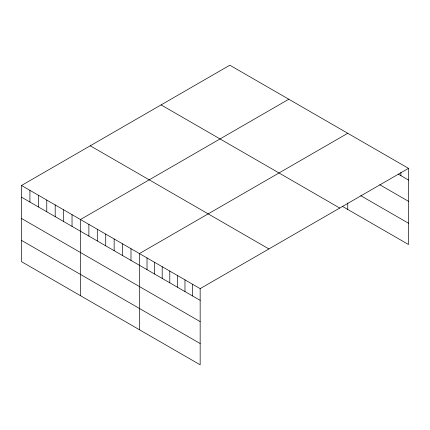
<?xml version="1.0" encoding="UTF-8"?>
<svg xmlns="http://www.w3.org/2000/svg" width="430" height="430" viewBox="0 0 430 430"><rect width="100%" height="100%" fill="white"/><g stroke="black" fill="none" stroke-linecap="round" stroke-linejoin="round"><path stroke-width="0.64" d="M21.5 185.486L200.16 288.632L200.16 364.796L21.5 261.65L21.5 185.486L229.84 65.204L408.5 168.35L408.5 244.514L342.14 206.201M288.799 99.239L80.458 219.526L80.458 295.69M347.757 133.279L139.417 253.566L139.417 329.729M200.16 288.632L408.5 168.35M398.196 174.102L408.5 180.052M379.754 184.728L408.5 201.326M360.77 195.688L408.5 223.24M161.089 104.893L339.748 208.045M90.252 145.791L268.911 248.943M21.5 197.187L200.16 300.339M21.5 218.462L200.16 321.608M21.5 240.375L200.16 343.527M400.905 172.419L400.905 175.671M347.757 202.998L347.757 209.442M192.57 284.252L192.57 295.953M184.975 279.865L184.975 291.567M177.38 275.485L177.38 287.186M169.791 271.099L169.791 282.8M162.196 266.713L162.196 278.42M154.601 262.332L154.601 274.034M147.012 257.946L147.012 269.648M130.994 248.701L130.994 260.403M122.571 243.837L122.571 255.538M114.149 238.978L114.149 250.679M105.726 234.113L105.726 245.815M97.304 229.249L97.304 240.95M88.881 224.385L88.881 236.091M72.036 214.661L72.036 226.363M63.613 209.797L63.613 221.504M55.191 204.938L55.191 216.639M46.768 200.074L46.768 211.775M38.345 195.209L38.345 206.911M29.923 190.35L29.923 202.052"/></g></svg>
